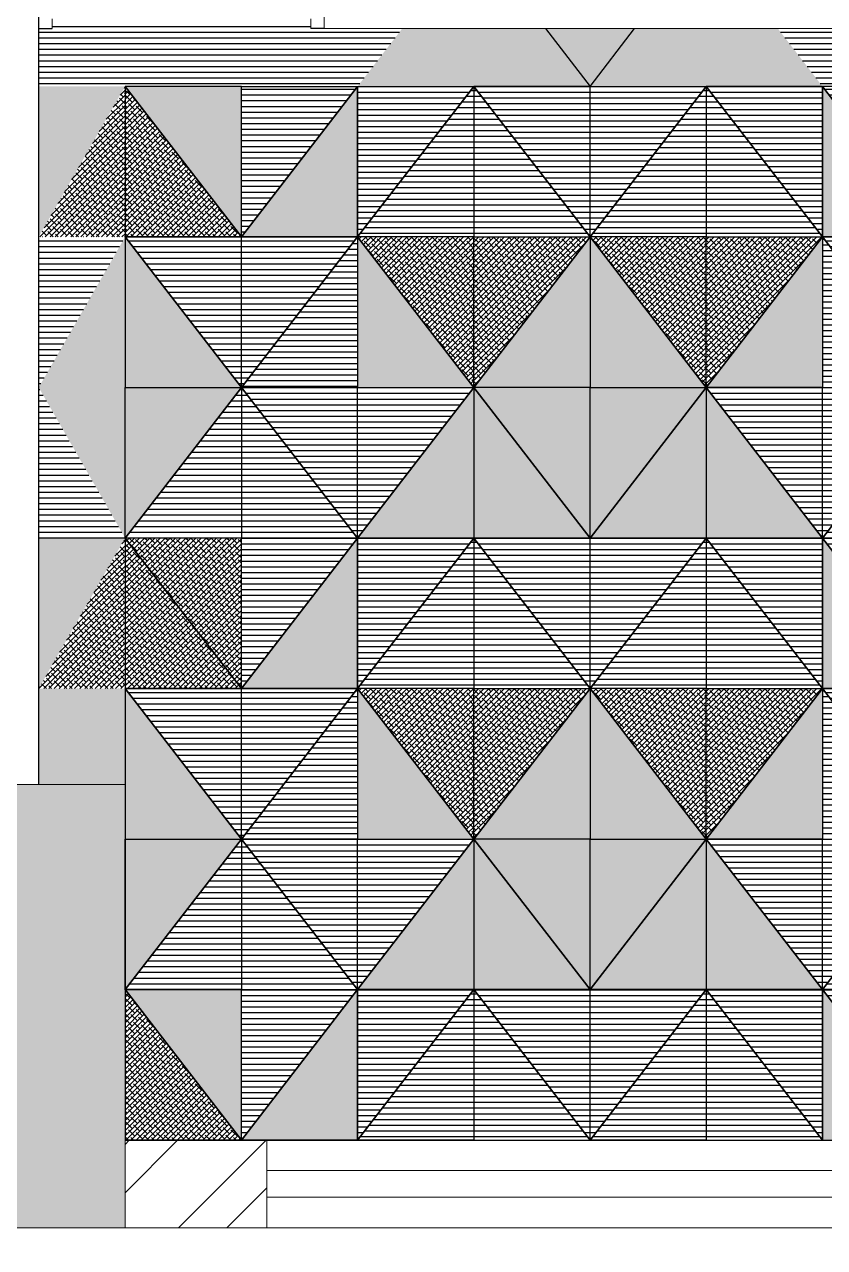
# Model space of a CAD drawing. Header units: millimetres. Extents: x 86441 to 190201, y 16532 to 98188.
# Drawn here: x 157429 to 159531, y 26417 to 29630 of the extents above; entities that cross this region are included whole.
import ezdxf

# ---------------------------------------------------------------- set-up
doc = ezdxf.new("R2010")
doc.units = ezdxf.units.MM
doc.header["$LTSCALE"] = 0.1
doc.layers.add('COLUMN', color=1, linetype='Continuous', lineweight=0)
doc.layers.add('WINDOW', color=5, linetype='Continuous', lineweight=0)
pattern_1 = [(0, (65173.731, 14930.337), (0, 15), [])]
pattern_2 = [(0, (64559.126, 14184.897), (0, 15), [])]
pattern_3 = [(45, (66895.312, 15700.3365), (-6.7351921, 6.7351921), []), (135, (66895.312, 15700.3365), (-20.2055763, 6.7351921), [23.8125, -14.2875])]
pattern_4 = [(0, (65173.731, 16116.655), (0, 15), [])]
pattern_5 = [(0, (64319.126, 0), (0, 15), [])]
pattern_6 = [(45, (66895.312, 16886.655), (-6.7351921, 6.7351921), []), (135, (66895.312, 16886.655), (-20.2055763, 6.7351921), [23.8125, -14.2875])]
pattern_7 = [(0, (62954.842, 14184.897), (0, 15), [])]
pattern_8 = [(45, (65291.028, 15700.3365), (-6.7351921, 6.7351921), []), (135, (65291.028, 15700.3365), (-20.2055763, 6.7351921), [23.8125, -14.2875])]
pattern_9 = [(0, (62954.842, 15371.216), (0, 15), [])]
pattern_10 = [(45, (65291.028, 16886.655), (-6.7351921, 6.7351921), []), (135, (65291.028, 16886.655), (-20.2055763, 6.7351921), [23.8125, -14.2875])]

msp = doc.modelspace()

# ---------------------------------------------------------------- hatches: boundary and pattern name
at = {"true_color": 0x65502f, "transparency": 33554687}
h = msp.add_hatch(dxfattribs=at)
h.set_pattern_fill('_USER', color=59, scale=15, pattern_type=0)
h.set_pattern_definition(pattern_5)
h.paths.add_polyline_path([(158422.1, 29619.5), (158181.7, 29619.5), (158181.7, 29639.5), (157501.7, 29639.5), (157501.7, 29619.5), (157466.7, 29619.5), (157466.7, 29467.5), (158304.5, 29467.5)])
h.paths.add_polyline_path([(158304.5, 29467.5), (157999.1, 29467.5), (157999.1, 29072.1)])
at = {"true_color": 0xb1a785, "transparency": 33554687}
h = msp.add_hatch(color=253, dxfattribs=at)
h.dxf.hatch_style = 1
h.paths.add_polyline_path([(161358.5, 29619.5), (161239.8, 29619.5), (161358, 29467.5), (161358.5, 29467.5)])
h.paths.add_polyline_path([(161358.5, 29619.5), (161358.5, 29466.9), (161480.7, 29466.9)])
h.paths.add_polyline_path([(160256.8, 29619.5), (160023.4, 29619.5), (160140.3, 29467.5)])
h.paths.add_polyline_path([(159032.4, 29619.5), (158798.4, 29619.5), (158915.3, 29467.5)])
h.paths.add_polyline_path([(158304.5, 29467.5), (157999.1, 29072.1), (158304.5, 29072.1)])
at = {"true_color": 0x66682c, "transparency": 33554687}
h = msp.add_hatch(color=77, dxfattribs=at)
h.dxf.hatch_style = 1
h.paths.add_polyline_path([(158798, 29619.5), (158421.9, 29619.5), (158304.5, 29467.5), (158915.3, 29467.5)])
h.paths.add_polyline_path([(159408.8, 29619.5), (159032.6, 29619.5), (158915.3, 29467.5), (159526.1, 29467.5)])
h.paths.add_polyline_path([(161241.1, 29619.5), (160865, 29619.5), (160747.7, 29467.5), (161358.5, 29467.5)])
at = {"true_color": 0x65502f, "transparency": 33554687}
h = msp.add_hatch(dxfattribs=at)
h.set_pattern_fill('_USER', color=59, scale=15, pattern_type=0)
h.set_pattern_definition(pattern_5)
h.paths.add_polyline_path([(160865.1, 29619.5), (160256.8, 29619.5), (160140.3, 29467.5), (160747.7, 29467.5)])
h.paths.add_polyline_path([(160023.4, 29619.5), (159408.6, 29619.5), (159526.1, 29467.5), (160136.9, 29467.5), (160140.3, 29467.5)])
h.paths.add_polyline_path([(159526.1, 29467.5), (159831.5, 29467.5), (159831.5, 29072.1)])
h = msp.add_hatch(dxfattribs=at)
h.set_pattern_fill('ANSI38', color=59, scale=3)
h.set_pattern_definition([(45, (64319.126, 0), (-6.7351921, 6.7351921), []), (135, (64319.126, 0), (-20.2055763, 6.7351921), [23.8125, -14.2875])])
h.paths.add_polyline_path([(157693.7, 29467.5), (157693.7, 29072.1), (157466.7, 29072.1)])
at = {"true_color": 0x66682c, "transparency": 33554687}
h = msp.add_hatch(color=77, dxfattribs=at)
h.dxf.hatch_style = 1
h.paths.add_polyline_path([(157693.7, 29467.5), (157466.7, 29467.5), (157466.7, 29072.1)])
at = {"true_color": 0x65502f, "transparency": 33554687}
h = msp.add_hatch(dxfattribs=at)
h.set_pattern_fill('ANSI38', color=59, scale=3)
h.set_pattern_definition([(45, (65979.126, 18137.535), (-6.7351921, 6.7351921), []), (135, (65979.126, 18137.535), (-20.2055763, 6.7351921), [23.8125, -14.2875])])
h.paths.add_polyline_path([(157693.7, 29467.5), (157693.7, 29072.1), (157999.1, 29072.1)])
at = {"true_color": 0x66682c, "transparency": 33554687}
h = msp.add_hatch(color=77, dxfattribs=at)
h.dxf.hatch_style = 1
h.paths.add_polyline_path([(157693.7, 29467.5), (157999.1, 29467.5), (157999.1, 29072.1)])
at = {"true_color": 0x65502f, "transparency": 33554687}
h = msp.add_hatch(dxfattribs=at)
h.set_pattern_fill('_USER', color=59, scale=15, pattern_type=0)
h.set_pattern_definition([(0, (66549.917, 16192.095), (0, 15), [])])
h.paths.add_polyline_path([(158609.9, 29467.5), (158304.5, 29467.5), (158304.5, 29072.1)])
h = msp.add_hatch(dxfattribs=at)
h.set_pattern_fill('_USER', color=59, scale=15, pattern_type=0)
h.set_pattern_definition([(0, (65756.893, 16916.655), (0, 15), [])])
h.paths.add_polyline_path([(158304.5, 29072.1), (158609.9, 29072.1), (158609.9, 29467.5)])
h = msp.add_hatch(dxfattribs=at)
h.set_pattern_fill('_USER', color=59, scale=15, pattern_type=0)
h.set_pattern_definition([(0, (66855.312, 16916.655), (0, 15), [])])
h.paths.add_polyline_path([(158915.3, 29072.1), (158609.9, 29072.1), (158609.9, 29467.5)])
at = {"true_color": 0x242b7a, "transparency": 33554687}
h = msp.add_hatch(dxfattribs=at)
h.set_pattern_fill('_USER', color=177, scale=15, pattern_type=0)
h.set_pattern_definition([(0, (65169.917, 16162.095), (0, 15), [])])
h.paths.add_polyline_path([(158915.3, 29467.5), (158609.9, 29467.5), (158915.3, 29072.1)])
at = {"true_color": 0x65502f, "transparency": 33554687}
h = msp.add_hatch(dxfattribs=at)
h.set_pattern_fill('_USER', color=59, scale=15, pattern_type=0)
h.set_pattern_definition([(0, (65251.028, 16916.655), (0, 15), [])])
h.paths.add_polyline_path([(158915.3, 29072.1), (159220.7, 29072.1), (159220.7, 29467.5)])
at = {"true_color": 0x242b7a, "transparency": 33554687}
h = msp.add_hatch(dxfattribs=at)
h.set_pattern_fill('_USER', color=177, scale=15, pattern_type=0)
h.set_pattern_definition([(0, (63565.633, 16162.095), (0, 15), [])])
h.paths.add_polyline_path([(158915.3, 29072.1), (159220.7, 29467.5), (158915.3, 29467.5)])
at = {"true_color": 0x65502f, "transparency": 33554687}
h = msp.add_hatch(dxfattribs=at)
h.set_pattern_fill('_USER', color=59, scale=15, pattern_type=0)
h.set_pattern_definition([(0, (64945.633, 16192.095), (0, 15), [])])
h.paths.add_polyline_path([(159220.7, 29467.5), (159526.1, 29467.5), (159526.1, 29072.1)])
h = msp.add_hatch(dxfattribs=at)
h.set_pattern_fill('_USER', color=59, scale=15, pattern_type=0)
h.set_pattern_definition([(0, (64152.609, 16916.655), (0, 15), [])])
h.paths.add_polyline_path([(159526.1, 29072.1), (159220.7, 29072.1), (159220.7, 29467.5)])
at = {"true_color": 0xb1a785, "transparency": 33554687}
h = msp.add_hatch(color=253, dxfattribs=at)
h.dxf.hatch_style = 1
h.paths.add_polyline_path([(159526.1, 29072.1), (159831.5, 29072.1), (159526.1, 29467.5)])
h = msp.add_hatch(color=253, dxfattribs=at)
h.dxf.hatch_style = 1
h.paths.add_polyline_path([(157693.7, 28676.7), (157466.7, 28676.7), (157693.7, 29072.1)])
at = {"true_color": 0x65502f, "transparency": 33554687}
h = msp.add_hatch(dxfattribs=at)
h.set_pattern_fill('_USER', color=59, scale=15, pattern_type=0)
h.set_pattern_definition(pattern_4)
h.paths.add_polyline_path([(157693.7, 29072.1), (157466.7, 29072.1), (157466.7, 28676.7)])
h = msp.add_hatch(dxfattribs=at)
h.set_pattern_fill('_USER', color=59, scale=15, pattern_type=0)
h.set_pattern_definition(pattern_4)
h.paths.add_polyline_path([(157693.7, 29072.1), (157999.1, 29072.1), (157999.1, 28676.7)])
at = {"true_color": 0xb1a785, "transparency": 33554687}
h = msp.add_hatch(color=253, dxfattribs=at)
h.dxf.hatch_style = 1
h.paths.add_polyline_path([(157693.7, 28676.7), (157999.1, 28676.7), (157693.7, 29072.1)])
at = {"true_color": 0x242b7a, "transparency": 33554687}
h = msp.add_hatch(dxfattribs=at)
h.set_pattern_fill('_USER', color=177, scale=15, pattern_type=0)
h.set_pattern_definition(pattern_5)
h.paths.add_polyline_path([(158304.5, 29072.1), (157999.1, 28676.7), (158304.5, 28676.7)])
at = {"true_color": 0x65502f, "transparency": 33554687}
h = msp.add_hatch(dxfattribs=at)
h.set_pattern_fill('_USER', color=59, scale=15, pattern_type=0)
h.set_pattern_definition(pattern_4)
h.paths.add_polyline_path([(158304.5, 29072.1), (157999.1, 29072.1), (157999.1, 28676.7)])
at = {"true_color": 0xb1a785, "transparency": 33554687}
h = msp.add_hatch(color=253, dxfattribs=at)
h.dxf.hatch_style = 1
h.paths.add_polyline_path([(158304.5, 28676.7), (158609.9, 28676.7), (158304.5, 29072.1)])
at = {"true_color": 0x65502f, "transparency": 33554687}
h = msp.add_hatch(dxfattribs=at)
h.set_pattern_fill('ANSI38', color=59, scale=3)
h.set_pattern_definition(pattern_6)
h.paths.add_polyline_path([(158609.9, 28676.7), (158609.9, 29072.1), (158304.5, 29072.1)])
h = msp.add_hatch(dxfattribs=at)
h.set_pattern_fill('ANSI38', color=59, scale=3)
h.set_pattern_definition(pattern_6)
h.paths.add_polyline_path([(158915.3, 29072.1), (158609.9, 29072.1), (158609.9, 28676.7)])
at = {"true_color": 0xb1a785, "transparency": 33554687}
h = msp.add_hatch(color=253, dxfattribs=at)
h.dxf.hatch_style = 1
h.paths.add_polyline_path([(158915.3, 29072.1), (158609.9, 28676.7), (158915.3, 28676.7)])
at = {"true_color": 0x65502f, "transparency": 33554687}
h = msp.add_hatch(dxfattribs=at)
h.set_pattern_fill('ANSI38', color=59, scale=3)
h.set_pattern_definition(pattern_10)
h.paths.add_polyline_path([(159220.7, 28676.7), (159220.7, 29072.1), (158915.3, 29072.1)])
at = {"true_color": 0xb1a785, "transparency": 33554687}
h = msp.add_hatch(color=253, dxfattribs=at)
h.dxf.hatch_style = 1
h.paths.add_polyline_path([(158915.3, 28676.7), (159220.7, 28676.7), (158915.3, 29072.1)])
h = msp.add_hatch(color=253, dxfattribs=at)
h.dxf.hatch_style = 1
h.paths.add_polyline_path([(159526.1, 29072.1), (159220.7, 28676.7), (159526.1, 28676.7)])
at = {"true_color": 0x65502f, "transparency": 33554687}
h = msp.add_hatch(dxfattribs=at)
h.set_pattern_fill('ANSI38', color=59, scale=3)
h.set_pattern_definition(pattern_10)
h.paths.add_polyline_path([(159526.1, 29072.1), (159220.7, 29072.1), (159220.7, 28676.7)])
at = {"true_color": 0x242b7a, "transparency": 33554687}
h = msp.add_hatch(dxfattribs=at)
h.set_pattern_fill('_USER', color=177, scale=15, pattern_type=0)
h.set_pattern_definition(pattern_9)
h.paths.add_polyline_path([(159526.1, 28676.7), (159831.5, 28676.7), (159526.1, 29072.1)])
at = {"true_color": 0x65502f, "transparency": 33554687}
h = msp.add_hatch(dxfattribs=at)
h.set_pattern_fill('_USER', color=59, scale=15, pattern_type=0)
h.set_pattern_definition([(0, (63569.447, 16116.655), (0, 15), [])])
h.paths.add_polyline_path([(159526.1, 29072.1), (159831.5, 29072.1), (159831.5, 28676.7)])
at = {"true_color": 0xb1a785, "transparency": 33554687}
h = msp.add_hatch(color=253, dxfattribs=at)
h.dxf.hatch_style = 1
h.paths.add_polyline_path([(157693.7, 28281.2), (157466.7, 28676.7), (157693.7, 28676.7)])
at = {"true_color": 0x65502f, "transparency": 33554687}
h = msp.add_hatch(dxfattribs=at)
h.set_pattern_fill('_USER', color=59, scale=15, pattern_type=0)
h.set_pattern_definition(pattern_4)
h.paths.add_polyline_path([(157693.7, 28281.2), (157466.7, 28281.2), (157466.7, 28676.7)])
h = msp.add_hatch(dxfattribs=at)
h.set_pattern_fill('_USER', color=59, scale=15, pattern_type=0)
h.set_pattern_definition(pattern_4)
h.paths.add_polyline_path([(157693.7, 28281.2), (157999.1, 28281.2), (157999.1, 28676.7)])
at = {"true_color": 0xb1a785, "transparency": 33554687}
h = msp.add_hatch(color=253, dxfattribs=at)
h.dxf.hatch_style = 1
h.paths.add_polyline_path([(157693.7, 28281.2), (157999.1, 28676.7), (157693.7, 28676.7)])
at = {"true_color": 0x65502f, "transparency": 33554687}
h = msp.add_hatch(dxfattribs=at)
h.set_pattern_fill('_USER', color=59, scale=15, pattern_type=0)
h.set_pattern_definition([(0, (66244.522, 15996.655), (0, 15), [])])
h.paths.add_polyline_path([(158304.5, 28281.2), (157999.1, 28281.2), (157999.1, 28676.7)])
at = {"true_color": 0x242b7a, "transparency": 33554687}
h = msp.add_hatch(dxfattribs=at)
h.set_pattern_fill('_USER', color=177, scale=15, pattern_type=0)
h.set_pattern_definition([(0, (64559.126, 15371.216), (0, 15), [])])
h.paths.add_polyline_path([(158304.5, 28676.7), (157999.1, 28676.7), (158304.5, 28281.2)])
at = {"true_color": 0x66682c, "transparency": 33554687}
h = msp.add_hatch(color=77, dxfattribs=at)
h.dxf.hatch_style = 1
h.paths.add_polyline_path([(158304.5, 28281.2), (158609.9, 28281.2), (158609.9, 28676.7)])
at = {"true_color": 0x242b7a, "transparency": 33554687}
h = msp.add_hatch(dxfattribs=at)
h.set_pattern_fill('_USER', color=177, scale=15, pattern_type=0)
h.set_pattern_definition([(0, (65849.917, 15371.216), (0, 15), [])])
h.paths.add_polyline_path([(158609.9, 28676.7), (158304.5, 28676.7), (158304.5, 28281.2)])
at = {"true_color": 0x66682c, "transparency": 33554687}
h = msp.add_hatch(color=77, dxfattribs=at)
h.dxf.hatch_style = 1
h.paths.add_polyline_path([(158915.3, 28281.2), (158609.9, 28281.2), (158609.9, 28676.7)])
at = {"true_color": 0xb1a785, "transparency": 33554687}
h = msp.add_hatch(color=253, dxfattribs=at)
h.dxf.hatch_style = 1
h.paths.add_polyline_path([(158915.3, 28676.7), (158609.9, 28676.7), (158915.3, 28281.2)])
at = {"true_color": 0x66682c, "transparency": 33554687}
h = msp.add_hatch(color=77, dxfattribs=at)
h.dxf.hatch_style = 1
h.paths.add_polyline_path([(158915.3, 28281.2), (159220.7, 28281.2), (159220.7, 28676.7)])
at = {"true_color": 0xb1a785, "transparency": 33554687}
h = msp.add_hatch(color=253, dxfattribs=at)
h.dxf.hatch_style = 1
h.paths.add_polyline_path([(158915.3, 28281.2), (159220.7, 28676.7), (158915.3, 28676.7)])
at = {"true_color": 0x66682c, "transparency": 33554687}
h = msp.add_hatch(color=77, dxfattribs=at)
h.dxf.hatch_style = 1
h.paths.add_polyline_path([(159526.1, 28281.2), (159220.7, 28281.2), (159220.7, 28676.7)])
at = {"true_color": 0x242b7a, "transparency": 33554687}
h = msp.add_hatch(dxfattribs=at)
h.set_pattern_fill('_USER', color=177, scale=15, pattern_type=0)
h.set_pattern_definition([(0, (64245.633, 15371.216), (0, 15), [])])
h.paths.add_polyline_path([(159526.1, 28676.7), (159220.7, 28676.7), (159526.1, 28281.2)])
at = {"true_color": 0x65502f, "transparency": 33554687}
h = msp.add_hatch(dxfattribs=at)
h.set_pattern_fill('_USER', color=59, scale=15, pattern_type=0)
h.set_pattern_definition([(0, (64640.237, 15996.655), (0, 15), [])])
h.paths.add_polyline_path([(159526.1, 28281.2), (159831.5, 28281.2), (159831.5, 28676.7)])
at = {"true_color": 0x242b7a, "transparency": 33554687}
h = msp.add_hatch(dxfattribs=at)
h.set_pattern_fill('_USER', color=177, scale=15, pattern_type=0)
h.set_pattern_definition(pattern_9)
h.paths.add_polyline_path([(159526.1, 28281.2), (159831.5, 28676.7), (159526.1, 28676.7)])
at = {"true_color": 0x65502f, "transparency": 33554687}
h = msp.add_hatch(dxfattribs=at)
h.set_pattern_fill('ANSI38', color=59, scale=3)
h.set_pattern_definition([(45, (65979.126, 16951.216), (-6.7351921, 6.7351921), []), (135, (65979.126, 16951.216), (-20.2055763, 6.7351921), [23.8125, -14.2875])])
h.paths.add_polyline_path([(157693.7, 28281.2), (157693.7, 27885.8), (157466.7, 27885.8)])
at = {"true_color": 0x66682c, "transparency": 33554687}
h = msp.add_hatch(color=77, dxfattribs=at)
h.dxf.hatch_style = 1
h.paths.add_polyline_path([(157693.7, 28281.2), (157466.7, 28281.2), (157466.7, 27885.8)])
at = {"true_color": 0x65502f, "transparency": 33554687}
h = msp.add_hatch(dxfattribs=at)
h.set_pattern_fill('ANSI38', color=59, scale=3)
h.paths.add_polyline_path([(157999.1, 28281.2), (157693.7, 28281.2), (157999.1, 27885.8)], flags=17)
h.paths.add_polyline_path([(157693.7, 28281.2), (157693.7, 27885.8), (157999.1, 27885.8)], flags=17)
h = msp.add_hatch(dxfattribs=at)
h.set_pattern_fill('_USER', color=59, scale=15, pattern_type=0)
h.set_pattern_definition([(0, (66244.522, 15005.776), (0, 15), [])])
h.paths.add_polyline_path([(158304.5, 28281.2), (157999.1, 28281.2), (157999.1, 27885.8)])
at = {"true_color": 0xb1a785, "transparency": 33554687}
h = msp.add_hatch(color=253, dxfattribs=at)
h.dxf.hatch_style = 1
h.paths.add_polyline_path([(158304.5, 28281.2), (157999.1, 27885.8), (158304.5, 27885.8)])
at = {"true_color": 0x65502f, "transparency": 33554687}
h = msp.add_hatch(dxfattribs=at)
h.set_pattern_fill('_USER', color=59, scale=15, pattern_type=0)
h.set_pattern_definition([(0, (66549.917, 15005.776), (0, 15), [])])
h.paths.add_polyline_path([(158609.9, 28281.2), (158304.5, 28281.2), (158304.5, 27885.8)])
h = msp.add_hatch(dxfattribs=at)
h.set_pattern_fill('_USER', color=59, scale=15, pattern_type=0)
h.set_pattern_definition([(0, (65756.893, 15730.337), (0, 15), [])])
h.paths.add_polyline_path([(158304.5, 27885.8), (158609.9, 27885.8), (158609.9, 28281.2)])
h = msp.add_hatch(dxfattribs=at)
h.set_pattern_fill('_USER', color=59, scale=15, pattern_type=0)
h.set_pattern_definition([(0, (66855.312, 15730.337), (0, 15), [])])
h.paths.add_polyline_path([(158915.3, 27885.8), (158609.9, 27885.8), (158609.9, 28281.2)])
at = {"true_color": 0x242b7a, "transparency": 33554687}
h = msp.add_hatch(dxfattribs=at)
h.set_pattern_fill('_USER', color=177, scale=15, pattern_type=0)
h.set_pattern_definition([(0, (65169.917, 14975.776), (0, 15), [])])
h.paths.add_polyline_path([(158915.3, 28281.2), (158609.9, 28281.2), (158915.3, 27885.8)])
at = {"true_color": 0x65502f, "transparency": 33554687}
h = msp.add_hatch(dxfattribs=at)
h.set_pattern_fill('_USER', color=59, scale=15, pattern_type=0)
h.set_pattern_definition([(0, (65251.028, 15730.337), (0, 15), [])])
h.paths.add_polyline_path([(158915.3, 27885.8), (159220.7, 27885.8), (159220.7, 28281.2)])
at = {"true_color": 0x242b7a, "transparency": 33554687}
h = msp.add_hatch(dxfattribs=at)
h.set_pattern_fill('_USER', color=177, scale=15, pattern_type=0)
h.set_pattern_definition([(0, (63565.633, 14975.776), (0, 15), [])])
h.paths.add_polyline_path([(158915.3, 27885.8), (159220.7, 28281.2), (158915.3, 28281.2)])
at = {"true_color": 0x65502f, "transparency": 33554687}
h = msp.add_hatch(dxfattribs=at)
h.set_pattern_fill('_USER', color=59, scale=15, pattern_type=0)
h.set_pattern_definition([(0, (64945.633, 15005.776), (0, 15), [])])
h.paths.add_polyline_path([(159220.7, 28281.2), (159526.1, 28281.2), (159526.1, 27885.8)])
h = msp.add_hatch(dxfattribs=at)
h.set_pattern_fill('_USER', color=59, scale=15, pattern_type=0)
h.set_pattern_definition([(0, (64152.609, 15730.337), (0, 15), [])])
h.paths.add_polyline_path([(159526.1, 27885.8), (159220.7, 27885.8), (159220.7, 28281.2)])
h = msp.add_hatch(dxfattribs=at)
h.set_pattern_fill('_USER', color=59, scale=15, pattern_type=0)
h.set_pattern_definition([(0, (64640.237, 15005.776), (0, 15), [])])
h.paths.add_polyline_path([(159526.1, 28281.2), (159831.5, 28281.2), (159831.5, 27885.8)])
at = {"true_color": 0xb1a785, "transparency": 33554687}
h = msp.add_hatch(color=253, dxfattribs=at)
h.dxf.hatch_style = 1
h.paths.add_polyline_path([(159526.1, 27885.8), (159831.5, 27885.8), (159526.1, 28281.2)])
h = msp.add_hatch(color=253, dxfattribs=at)
h.dxf.hatch_style = 1
h.paths.add_polyline_path([(157693.7, 27885.8), (157466.7, 27885.8), (157466.7, 27633.5), (157693.7, 27633.5)])
h.paths.add_polyline_path([(157693.7, 27490.3), (157999.1, 27490.3), (157693.7, 27885.8)])
at = {"true_color": 0x65502f, "transparency": 33554687}
h = msp.add_hatch(dxfattribs=at)
h.set_pattern_fill('_USER', color=59, scale=15, pattern_type=0)
h.set_pattern_definition(pattern_1)
h.paths.add_polyline_path([(157693.7, 27885.8), (157999.1, 27885.8), (157999.1, 27490.3)])
at = {"true_color": 0x242b7a, "transparency": 33554687}
h = msp.add_hatch(dxfattribs=at)
h.set_pattern_fill('_USER', color=177, scale=15, pattern_type=0)
h.set_pattern_definition(pattern_2)
h.paths.add_polyline_path([(158304.5, 27885.8), (157999.1, 27490.3), (158304.5, 27490.3)])
at = {"true_color": 0x65502f, "transparency": 33554687}
h = msp.add_hatch(dxfattribs=at)
h.set_pattern_fill('_USER', color=59, scale=15, pattern_type=0)
h.set_pattern_definition(pattern_1)
h.paths.add_polyline_path([(158304.5, 27885.8), (157999.1, 27885.8), (157999.1, 27490.3)])
at = {"true_color": 0xb1a785, "transparency": 33554687}
h = msp.add_hatch(color=253, dxfattribs=at)
h.dxf.hatch_style = 1
h.paths.add_polyline_path([(158304.5, 27490.3), (158609.9, 27490.3), (158304.5, 27885.8)])
at = {"true_color": 0x65502f, "transparency": 33554687}
h = msp.add_hatch(dxfattribs=at)
h.set_pattern_fill('ANSI38', color=59, scale=3)
h.set_pattern_definition(pattern_3)
h.paths.add_polyline_path([(158609.9, 27490.3), (158609.9, 27885.8), (158304.5, 27885.8)])
h = msp.add_hatch(dxfattribs=at)
h.set_pattern_fill('ANSI38', color=59, scale=3)
h.set_pattern_definition(pattern_3)
h.paths.add_polyline_path([(158915.3, 27885.8), (158609.9, 27885.8), (158609.9, 27490.3)])
at = {"true_color": 0xb1a785, "transparency": 33554687}
h = msp.add_hatch(color=253, dxfattribs=at)
h.dxf.hatch_style = 1
h.paths.add_polyline_path([(158915.3, 27885.8), (158609.9, 27490.3), (158915.3, 27490.3)])
h.paths.add_polyline_path([(158915.3, 27490.3), (159220.7, 27490.3), (158915.3, 27885.8)])
at = {"true_color": 0x65502f, "transparency": 33554687}
h = msp.add_hatch(dxfattribs=at)
h.set_pattern_fill('ANSI38', color=59, scale=3)
h.set_pattern_definition(pattern_8)
h.paths.add_polyline_path([(159220.7, 27490.3), (159220.7, 27885.8), (158915.3, 27885.8)])
at = {"true_color": 0xb1a785, "transparency": 33554687}
h = msp.add_hatch(color=253, dxfattribs=at)
h.dxf.hatch_style = 1
h.paths.add_polyline_path([(159526.1, 27885.8), (159220.7, 27490.3), (159526.1, 27490.3)])
at = {"true_color": 0x65502f, "transparency": 33554687}
h = msp.add_hatch(dxfattribs=at)
h.set_pattern_fill('ANSI38', color=59, scale=3)
h.set_pattern_definition(pattern_8)
h.paths.add_polyline_path([(159526.1, 27885.8), (159220.7, 27885.8), (159220.7, 27490.3)])
at = {"true_color": 0x242b7a, "transparency": 33554687}
h = msp.add_hatch(dxfattribs=at)
h.set_pattern_fill('_USER', color=177, scale=15, pattern_type=0)
h.set_pattern_definition(pattern_7)
h.paths.add_polyline_path([(159526.1, 27490.3), (159831.5, 27490.3), (159526.1, 27885.8)])
at = {"true_color": 0x65502f, "transparency": 33554687}
h = msp.add_hatch(dxfattribs=at)
h.set_pattern_fill('_USER', color=59, scale=15, pattern_type=0)
h.set_pattern_definition([(0, (63569.447, 14930.337), (0, 15), [])])
h.paths.add_polyline_path([(159526.1, 27885.8), (159831.5, 27885.8), (159831.5, 27490.3)])
h = msp.add_hatch(dxfattribs=at)
h.set_pattern_fill('_USER', color=59, scale=15, pattern_type=0)
h.set_pattern_definition(pattern_1)
h.paths.add_polyline_path([(157693.7, 27094.9), (157999.1, 27094.9), (157999.1, 27490.3)])
at = {"true_color": 0xb1a785, "transparency": 33554687}
h = msp.add_hatch(color=253, dxfattribs=at)
h.dxf.hatch_style = 1
h.paths.add_polyline_path([(157693.7, 27094.9), (157999.1, 27490.3), (157693.7, 27490.3)])
at = {"true_color": 0x65502f, "transparency": 33554687}
h = msp.add_hatch(dxfattribs=at)
h.set_pattern_fill('_USER', color=59, scale=15, pattern_type=0)
h.set_pattern_definition([(0, (66244.522, 14810.337), (0, 15), [])])
h.paths.add_polyline_path([(158304.5, 27094.9), (157999.1, 27094.9), (157999.1, 27490.3)])
at = {"true_color": 0x242b7a, "transparency": 33554687}
h = msp.add_hatch(dxfattribs=at)
h.set_pattern_fill('_USER', color=177, scale=15, pattern_type=0)
h.set_pattern_definition(pattern_2)
h.paths.add_polyline_path([(158304.5, 27490.3), (157999.1, 27490.3), (158304.5, 27094.9)])
at = {"true_color": 0x66682c, "transparency": 33554687}
h = msp.add_hatch(color=77, dxfattribs=at)
h.dxf.hatch_style = 1
h.paths.add_polyline_path([(158304.5, 27094.9), (158609.9, 27094.9), (158609.9, 27490.3)])
at = {"true_color": 0x242b7a, "transparency": 33554687}
h = msp.add_hatch(dxfattribs=at)
h.set_pattern_fill('_USER', color=177, scale=15, pattern_type=0)
h.set_pattern_definition([(0, (65849.917, 14184.897), (0, 15), [])])
h.paths.add_polyline_path([(158609.9, 27490.3), (158304.5, 27490.3), (158304.5, 27094.9)])
at = {"true_color": 0x66682c, "transparency": 33554687}
h = msp.add_hatch(color=77, dxfattribs=at)
h.dxf.hatch_style = 1
h.paths.add_polyline_path([(158915.3, 27094.9), (158609.9, 27094.9), (158609.9, 27490.3)])
at = {"true_color": 0xb1a785, "transparency": 33554687}
h = msp.add_hatch(color=253, dxfattribs=at)
h.dxf.hatch_style = 1
h.paths.add_polyline_path([(158915.3, 27490.3), (158609.9, 27490.3), (158915.3, 27094.9)])
at = {"true_color": 0x66682c, "transparency": 33554687}
h = msp.add_hatch(color=77, dxfattribs=at)
h.dxf.hatch_style = 1
h.paths.add_polyline_path([(158915.3, 27094.9), (159220.7, 27094.9), (159220.7, 27490.3)])
at = {"true_color": 0xb1a785, "transparency": 33554687}
h = msp.add_hatch(color=253, dxfattribs=at)
h.dxf.hatch_style = 1
h.paths.add_polyline_path([(158915.3, 27094.9), (159220.7, 27490.3), (158915.3, 27490.3)])
at = {"true_color": 0x66682c, "transparency": 33554687}
h = msp.add_hatch(color=77, dxfattribs=at)
h.dxf.hatch_style = 1
h.paths.add_polyline_path([(159526.1, 27094.9), (159220.7, 27094.9), (159220.7, 27490.3)])
at = {"true_color": 0x242b7a, "transparency": 33554687}
h = msp.add_hatch(dxfattribs=at)
h.set_pattern_fill('_USER', color=177, scale=15, pattern_type=0)
h.set_pattern_definition([(0, (64245.633, 14184.897), (0, 15), [])])
h.paths.add_polyline_path([(159526.1, 27490.3), (159220.7, 27490.3), (159526.1, 27094.9)])
at = {"true_color": 0x65502f, "transparency": 33554687}
h = msp.add_hatch(dxfattribs=at)
h.set_pattern_fill('_USER', color=59, scale=15, pattern_type=0)
h.set_pattern_definition([(0, (64640.237, 14810.337), (0, 15), [])])
h.paths.add_polyline_path([(159526.1, 27094.9), (159831.5, 27094.9), (159831.5, 27490.3)])
at = {"true_color": 0x242b7a, "transparency": 33554687}
h = msp.add_hatch(dxfattribs=at)
h.set_pattern_fill('_USER', color=177, scale=15, pattern_type=0)
h.set_pattern_definition(pattern_7)
h.paths.add_polyline_path([(159526.1, 27094.9), (159831.5, 27490.3), (159526.1, 27490.3)])
at = {"true_color": 0x65502f, "transparency": 33554687}
h = msp.add_hatch(dxfattribs=at)
h.set_pattern_fill('ANSI38', color=59, scale=3)
h.set_pattern_definition([(45, (65979.126, 15764.897), (-6.7351921, 6.7351921), []), (135, (65979.126, 15764.897), (-20.2055763, 6.7351921), [23.8125, -14.2875])])
h.paths.add_polyline_path([(157693.7, 27094.9), (157693.7, 26699.5), (157999.1, 26699.5)])
at = {"true_color": 0x66682c, "transparency": 33554687}
h = msp.add_hatch(color=77, dxfattribs=at)
h.dxf.hatch_style = 1
h.paths.add_polyline_path([(157693.7, 27094.9), (157999.1, 27094.9), (157999.1, 26699.5)])
at = {"true_color": 0x65502f, "transparency": 33554687}
h = msp.add_hatch(dxfattribs=at)
h.set_pattern_fill('_USER', color=59, scale=15, pattern_type=0)
h.set_pattern_definition([(0, (66244.522, 13819.457), (0, 15), [])])
h.paths.add_polyline_path([(158304.5, 27094.9), (157999.1, 27094.9), (157999.1, 26699.5)])
at = {"true_color": 0xb1a785, "transparency": 33554687}
h = msp.add_hatch(color=253, dxfattribs=at)
h.dxf.hatch_style = 1
h.paths.add_polyline_path([(158304.5, 27094.9), (157999.1, 26699.5), (158304.5, 26699.5)])
at = {"true_color": 0x65502f, "transparency": 33554687}
h = msp.add_hatch(dxfattribs=at)
h.set_pattern_fill('_USER', color=59, scale=15, pattern_type=0)
h.set_pattern_definition([(0, (66549.917, 13819.457), (0, 15), [])])
h.paths.add_polyline_path([(158609.9, 27094.9), (158304.5, 27094.9), (158304.5, 26699.5)])
h = msp.add_hatch(dxfattribs=at)
h.set_pattern_fill('_USER', color=59, scale=15, pattern_type=0)
h.set_pattern_definition([(0, (65756.893, 14544.018), (0, 15), [])])
h.paths.add_polyline_path([(158304.5, 26699.5), (158609.9, 26699.5), (158609.9, 27094.9)])
h = msp.add_hatch(dxfattribs=at)
h.set_pattern_fill('_USER', color=59, scale=15, pattern_type=0)
h.set_pattern_definition([(0, (66855.312, 14544.018), (0, 15), [])])
h.paths.add_polyline_path([(158915.3, 26699.5), (158609.9, 26699.5), (158609.9, 27094.9)])
at = {"true_color": 0x242b7a, "transparency": 33554687}
h = msp.add_hatch(dxfattribs=at)
h.set_pattern_fill('_USER', color=177, scale=15, pattern_type=0)
h.set_pattern_definition([(0, (65169.917, 13789.457), (0, 15), [])])
h.paths.add_polyline_path([(158915.3, 27094.9), (158609.9, 27094.9), (158915.3, 26699.5)])
at = {"true_color": 0x65502f, "transparency": 33554687}
h = msp.add_hatch(dxfattribs=at)
h.set_pattern_fill('_USER', color=59, scale=15, pattern_type=0)
h.set_pattern_definition([(0, (65251.028, 14544.018), (0, 15), [])])
h.paths.add_polyline_path([(158915.3, 26699.5), (159220.7, 26699.5), (159220.7, 27094.9)])
at = {"true_color": 0x242b7a, "transparency": 33554687}
h = msp.add_hatch(dxfattribs=at)
h.set_pattern_fill('_USER', color=177, scale=15, pattern_type=0)
h.set_pattern_definition([(0, (63565.633, 13789.457), (0, 15), [])])
h.paths.add_polyline_path([(158915.3, 26699.5), (159220.7, 27094.9), (158915.3, 27094.9)])
at = {"true_color": 0x65502f, "transparency": 33554687}
h = msp.add_hatch(dxfattribs=at)
h.set_pattern_fill('_USER', color=59, scale=15, pattern_type=0)
h.set_pattern_definition([(0, (64945.633, 13819.457), (0, 15), [])])
h.paths.add_polyline_path([(159220.7, 27094.9), (159526.1, 27094.9), (159526.1, 26699.5)])
h = msp.add_hatch(dxfattribs=at)
h.set_pattern_fill('_USER', color=59, scale=15, pattern_type=0)
h.set_pattern_definition([(0, (64152.609, 14544.018), (0, 15), [])])
h.paths.add_polyline_path([(159526.1, 26699.5), (159220.7, 26699.5), (159220.7, 27094.9)])
h = msp.add_hatch(dxfattribs=at)
h.set_pattern_fill('_USER', color=59, scale=15, pattern_type=0)
h.set_pattern_definition([(0, (64640.237, 13819.457), (0, 15), [])])
h.paths.add_polyline_path([(159526.1, 27094.9), (159831.5, 27094.9), (159831.5, 26699.5)])
at = {"true_color": 0xb1a785, "transparency": 33554687}
h = msp.add_hatch(color=253, dxfattribs=at)
h.dxf.hatch_style = 1
h.paths.add_polyline_path([(159526.1, 26699.5), (159831.5, 26699.5), (159526.1, 27094.9)])
at = {"layer": 'COLUMN', "true_color": 0xed1f24, "transparency": 33554687}
h = msp.add_hatch(dxfattribs=at)
h.set_pattern_fill('AR-CONC', color=240, scale=2)
h.set_pattern_definition([(50, (64319.13, 0), (364.36934, -31.8782), [38.1, -419.1]), (355, (64319.13, 0), (-70.4868, 382.1137), [30.48, -335.2812]), (100.45144, (64349.5, -2.66), (293.8825, 350.2355), [32.38, -356.1805]), (46.1842, (64319.13, 101.6), (542.158, -84.0847), [57.15, -628.65]), (96.63556, (64364.3, 94.6), (474.8083, 494.8522), [48.57, -534.2712]), (351.18415, (64319.1, 101.6), (474.8083, 494.8522), [45.72, -502.9195]), (21, (64369.93, 76.2), (303.2288, -204.5304), [38.1, -419.1]), (326, (64369.93, 76.2), (123.604, 368.3759), [30.48, -335.28]), (71.45144, (64395.2, 59.16), (426.8328, 163.8455), [32.38, -356.1799]), (37.5, (64319.13, 0), (6.1772, 169.11008), [0, -331.216, 0, -340.36, 0, -336.55]), (7.5, (64319.13, 0), (133.63933, 200.36115), [0, -194.056, 0, -323.596, 0, -128.27]), (327.5, (64205.84, 0), (271.18119, -11.45749), [0, -127, 0, -396.24, 0, -525.78]), (317.5, (64155.04, 0), (296.25836, 50.853), [0, -165.1, 0, -263.144, 0, -373.38])])
h.paths.add_polyline_path([(171882, 31963.6), (170717, 31963.6), (170717, 31661.6), (171882, 31661.6)])
h.paths.add_polyline_path([(162418.7, 31703.5), (161253.7, 31703.5), (161253.7, 31401.5), (162416.7, 31401.5)])
h.paths.add_polyline_path([(153621.7, 37176.5), (152341.7, 37176.5), (152341.7, 36797.5), (153621.7, 36797.5), (153621.7, 36823.4)])
h.paths.add_polyline_path([(166967.7, 26766.5), (166584.7, 26766.5), (166584.7, 25535.5), (166967.7, 25535.5)])
h.paths.add_polyline_path([(161555.7, 26699.5), (161253.7, 26699.5), (161253.7, 25535.5), (161555.7, 25535.5)])
h.paths.add_polyline_path([(157693.7, 27633.5), (157391.7, 27633.5), (157391.7, 26469.5), (157693.7, 26469.5)])
h.paths.add_polyline_path([(153621.7, 26848.5), (152341.7, 26848.5), (152341.7, 26469.5), (153621.7, 26469.5)])
h.paths.add_polyline_path([(157693.7, 36946.5), (157693.7, 37176.5), (157391.7, 37176.5), (157391.7, 36012.5), (157693.7, 36012.5)])
h.paths.add_polyline_path([(161555.7, 37176.5), (161253.7, 37176.5), (161253.7, 36012.5), (161555.7, 36012.5)])
h.paths.add_polyline_path([(176431, 27026.6), (176201, 27026.6), (176048, 27026.6), (176048, 26689.3), (176048, 26025.6), (176048, 25795.6), (176431, 25795.6)])
h.paths.add_polyline_path([(171019, 27364.6), (170792, 27364.6), (170717, 27364.6), (170717, 26959.6), (170717, 25795.6), (171019, 25795.6), (171019, 26025.6)])
h.paths.add_polyline_path([(171019, 37206.6), (171019, 37436.6), (170717, 37436.6), (170717, 36272.6), (170792, 36272.6), (170792, 36273.4), (171019, 36273.4), (171019, 36937)])
at = {"layer": 'COLUMN', "lineweight": 9, "true_color": 0x636466, "transparency": 33554687}
h = msp.add_hatch(dxfattribs=at)
h.set_pattern_fill('STEEL', color=251, scale=80)
h.set_pattern_definition([(45, (64319.13, 0), (-179.6051, 179.6051), []), (45, (64319.13, 127), (-179.6051, 179.6051), [])])
h.paths.add_polyline_path([(164595.2, 27066.5), (164255.7, 27066.5), (164255.7, 26916.5), (164595.2, 26916.5)])
h.paths.add_polyline_path([(174507, 33556.3), (174357, 33556.3), (174357, 32406.3), (174507, 32406.3)], flags=17)
h.paths.add_polyline_path([(173607, 32556.3), (172557, 32556.3), (172557, 32406.3), (173607, 32406.3)], flags=17)
h.paths.add_polyline_path([(165970.7, 28907.5), (163243.7, 28907.5), (163243.7, 28757.5), (165970.7, 28757.5)])
h.paths.add_polyline_path([(164255.7, 26699.5), (164255.7, 26959.9), (164105.7, 26959.9), (164105.7, 26699.5), (164105.7, 25765.5), (164255.7, 25765.5)])
h.paths.add_polyline_path([(165495.2, 26965.5), (165345.2, 26965.5), (165345.2, 25765.5), (165495.2, 25765.5), (165495.2, 26266)])
h.paths.add_polyline_path([(164105.7, 26857.5), (163655.7, 26857.5), (163655.7, 26707.5), (164105.7, 26707.5)])
h.paths.add_polyline_path([(164255.7, 27857.5), (164105.7, 27857.5), (164105.7, 27472), (164255.7, 27472)])
h.paths.add_polyline_path([(164105.7, 27857.5), (162455.7, 27857.5), (162455.7, 27707.5), (164105.7, 27707.5)])
h.paths.add_polyline_path([(162905.7, 27707.5), (162755.7, 27707.5), (162755.7, 26707.5), (162905.7, 26707.5), (162905.7, 26857.5)])
h.paths.add_polyline_path([(166737.7, 27066.5), (166584.7, 27066.5), (166245.2, 27066.5), (166245.2, 26916.5), (166584.7, 26916.5), (166737.7, 26916.5)], flags=17)
h.paths.add_polyline_path([(157391.7, 26699.5), (153621.7, 26699.5), (153621.7, 26469.5), (157391.7, 26469.5)])
h.paths.add_polyline_path([(161253.7, 26699.5), (160954.7, 26699.5), (160954.7, 26469.5), (161253.7, 26469.5)])
h.paths.add_polyline_path([(158065.7, 26699.5), (157693.7, 26699.5), (157693.7, 26469.5), (158065.7, 26469.5)])
h.paths.add_polyline_path([(166584.7, 25765.5), (166309.8, 25765.5), (166309.8, 25535.5), (166584.7, 25535.5)])
h.paths.add_polyline_path([(165770.1, 25765.5), (165070.3, 25765.5), (165070.3, 25535.5), (165770.1, 25535.5)])
h.paths.add_polyline_path([(164524.9, 25765.5), (161555.7, 25765.5), (161555.7, 25535.5), (164524.9, 25535.5)])
h.paths.add_polyline_path([(166200.7, 28757.5), (165970.7, 28757.5), (165970.7, 28041.5), (166737.7, 28041.5), (166737.7, 26768.5), (166967.7, 26768.5), (166967.7, 28271.5), (166200.7, 28271.5)])
h.paths.add_polyline_path([(166200.7, 31999.5), (165970.7, 31999.5), (165970.7, 31646.5), (166200.7, 31646.5)])
h.paths.add_polyline_path([(166200.7, 37176.5), (165970.7, 37176.5), (165206.7, 37176.5), (165206.7, 36946.5), (165970.7, 36946.5), (165970.7, 34888.5), (166200.7, 34888.5)])
h.paths.add_polyline_path([(162317.7, 37176.5), (161555.7, 37176.5), (161555.7, 36946.5), (162317.7, 36946.5)])
h.paths.add_polyline_path([(158065.7, 37176.5), (157693.7, 37176.5), (157693.7, 36946.5), (158065.7, 36946.5)])
h.paths.add_polyline_path([(161253.7, 37176.5), (160954.7, 37176.5), (160954.7, 36946.5), (161253.7, 36946.5)])
h.paths.add_polyline_path([(157391.7, 37176.5), (153621.7, 37176.5), (153621.7, 36946.5), (157391.7, 36946.5)])
edge = h.paths.add_edge_path()
edge.add_line((176201, 27026.6), (176431, 27026.6))
edge.add_line((176204.2, 28299.9), (176201, 27021.1))
edge.add_line((176431, 28531.6), (176431, 27026.6))
edge.add_line((175664, 28531.6), (176431, 28531.6))
edge.add_line((175434.1, 28301.6), (176204.2, 28299.9))
edge.add_line((175664, 37436.6), (175664, 28531.6))
edge.add_line((175434.1, 37206.6), (175434.1, 28301.6))
edge.add_line((171019, 37436.6), (175664, 37436.6))
edge.add_line((171019, 37206.6), (175434.1, 37206.6))
edge.add_line((171019, 37436.6), (171019, 37206.6))
h.paths.add_polyline_path([(176048, 26025.6), (176048, 25795.6), (171019, 25795.6), (171019, 26025.6)])

# ---------------------------------------------------------------- linework, layer by layer
at = {"transparency": 33554687}
for p, q in [((157466.7, 27633.5), (157466.7, 29694.5)), ((157466.7, 29619.5), (157501.7, 29619.5)), ((158304.5, 29467.5), (158915.3, 29467.5)), ((158915.3, 29467.5), (159526.1, 29467.5)), ((157693.7, 26699.5), (161253.7, 26699.5))]:
    msp.add_line(p, q, dxfattribs=at)
at = {"color": 4, "lineweight": 5, "transparency": 33554687}
for p, q in [((157466.7, 29694.5), (157466.7, 29619.5)), ((158216.7, 29694.5), (158216.7, 29619.5)), ((157501.7, 29619.5), (157501.7, 29644.5)), ((158181.7, 29619.5), (158181.7, 29644.5)), ((157466.7, 29619.5), (157501.7, 29619.5)), ((158181.7, 29619.5), (158216.7, 29619.5))]:
    msp.add_line(p, q, dxfattribs=at)
at = {"color": 7, "true_color": 0xffffff, "transparency": 33554687}
for p, q in [((157466.7, 29619.5), (157501.7, 29619.5)), ((158216.7, 29619.5), (158181.7, 29619.5)), ((157693.7, 27599.5), (157693.7, 27299.5)), ((157693.7, 27599.5), (157693.7, 27299.5)), ((157693.7, 27299.5), (157693.7, 26999.5)), ((157693.7, 27299.5), (157693.7, 26999.5)), ((157693.7, 26999.5), (157693.7, 26699.5)), ((157693.7, 26999.5), (157693.7, 26699.5)), ((159273.7, 26999.5), (159273.7, 26999.5)), ((157993.7, 26699.5), (157693.7, 26699.5)), ((158293.7, 26699.5), (157993.7, 26699.5))]:
    msp.add_line(p, q, dxfattribs=at)
at = {"color": 4, "lineweight": 18, "transparency": 33554687}
for p, q in [((157466.7, 29619.5), (157466.7, 27633.5)), ((158216.7, 29619.5), (161480.7, 29619.5))]:
    msp.add_line(p, q, dxfattribs=at)
at = {"color": 18, "lineweight": 5, "true_color": 0x000000, "transparency": 33554687}
for p, q in [((161358.5, 26699.5), (157693.7, 26699.5)), ((157693.7, 26469.5), (161253.7, 26469.5))]:
    msp.add_line(p, q, dxfattribs=at)
at = {"color": 18, "true_color": 0x000000, "transparency": 33554687}
msp.add_line((157693.7, 26699.5), (161253.7, 26699.5), dxfattribs=at)
at = {"transparency": 33554687}
msp.add_lwpolyline([(158798.4, 29619.5), (158915.3, 29467.5), (159032.4, 29619.5)], dxfattribs=at)
at = {"color": 253, "true_color": 0xb1a785, "transparency": 33554687}
for points in [[(157693.7, 29467.5), (157693.7, 29072.1), (157999.1, 29072.1)], [(157999.1, 29072.1), (157999.1, 29467.5), (158304.5, 29467.5)], [(158304.5, 29467.5), (158304.5, 29072.1), (157999.1, 29072.1)], [(158304.5, 29072.1), (158304.5, 29467.5), (158609.9, 29467.5)], [(158609.9, 29467.5), (158609.9, 29072.1), (158304.5, 29072.1)], [(158609.9, 29467.5), (158609.9, 29072.1), (158915.3, 29072.1)], [(158915.3, 29072.1), (158915.3, 29467.5), (158609.9, 29467.5)], [(159220.7, 29467.5), (159220.7, 29072.1), (158915.3, 29072.1)], [(158915.3, 29072.1), (158915.3, 29467.5), (159220.7, 29467.5)], [(159526.1, 29072.1), (159526.1, 29467.5), (159220.7, 29467.5)], [(159220.7, 29467.5), (159220.7, 29072.1), (159526.1, 29072.1)], [(159831.5, 29072.1), (159831.5, 29467.5), (159526.1, 29467.5)], [(159526.1, 29467.5), (159526.1, 29072.1), (159831.5, 29072.1)], [(157999.1, 28676.7), (157999.1, 29072.1), (157693.7, 29072.1)], [(157693.7, 29072.1), (157693.7, 28676.7), (157999.1, 28676.7)], [(158304.5, 29072.1), (158304.5, 28676.7), (157999.1, 28676.7)], [(157999.1, 28676.7), (157999.1, 29072.1), (158304.5, 29072.1)], [(158304.5, 29072.1), (158304.5, 28676.7), (158609.9, 28676.7)], [(158609.9, 28676.7), (158609.9, 29072.1), (158304.5, 29072.1)], [(158609.9, 28676.7), (158609.9, 29072.1), (158915.3, 29072.1)], [(158915.3, 29072.1), (158915.3, 28676.7), (158609.9, 28676.7)], [(159220.7, 28676.7), (159220.7, 29072.1), (158915.3, 29072.1)], [(158915.3, 29072.1), (158915.3, 28676.7), (159220.7, 28676.7)], [(159526.1, 29072.1), (159526.1, 28676.7), (159220.7, 28676.7)], [(159220.7, 28676.7), (159220.7, 29072.1), (159526.1, 29072.1)], [(159526.1, 29072.1), (159526.1, 28676.7), (159831.5, 28676.7)], [(159831.5, 28676.7), (159831.5, 29072.1), (159526.1, 29072.1)], [(157999.1, 28676.7), (157999.1, 28281.2), (157693.7, 28281.2)], [(157693.7, 28281.2), (157693.7, 28676.7), (157999.1, 28676.7)], [(157999.1, 28676.7), (157999.1, 28281.2), (158304.5, 28281.2)], [(158304.5, 28281.2), (158304.5, 28676.7), (157999.1, 28676.7)], [(158304.5, 28281.2), (158304.5, 28676.7), (158609.9, 28676.7)], [(158915.3, 28281.2), (158915.3, 28676.7), (158609.9, 28676.7)], [(158915.3, 28281.2), (158915.3, 28676.7), (159220.7, 28676.7)], [(159526.1, 28281.2), (159526.1, 28676.7), (159220.7, 28676.7)], [(159831.5, 28676.7), (159831.5, 28281.2), (159526.1, 28281.2)], [(159526.1, 28281.2), (159526.1, 28676.7), (159831.5, 28676.7)], [(157693.7, 28281.2), (157693.7, 27885.8), (157999.1, 27885.8)], [(157999.1, 27885.8), (157999.1, 28281.2), (158304.5, 28281.2)], [(158304.5, 28281.2), (158304.5, 27885.8), (157999.1, 27885.8)], [(158304.5, 27885.8), (158304.5, 28281.2), (158609.9, 28281.2)], [(158609.9, 28281.2), (158609.9, 27885.8), (158304.5, 27885.8)], [(158609.9, 28281.2), (158609.9, 27885.8), (158915.3, 27885.8)], [(158915.3, 27885.8), (158915.3, 28281.2), (158609.9, 28281.2)], [(159220.7, 28281.2), (159220.7, 27885.8), (158915.3, 27885.8)], [(158915.3, 27885.8), (158915.3, 28281.2), (159220.7, 28281.2)], [(159526.1, 27885.8), (159526.1, 28281.2), (159220.7, 28281.2)], [(159220.7, 28281.2), (159220.7, 27885.8), (159526.1, 27885.8)], [(159831.5, 27885.8), (159831.5, 28281.2), (159526.1, 28281.2)], [(159526.1, 28281.2), (159526.1, 27885.8), (159831.5, 27885.8)], [(157999.1, 27490.3), (157999.1, 27885.8), (157693.7, 27885.8)], [(157693.7, 27885.8), (157693.7, 27490.3), (157999.1, 27490.3)], [(158304.5, 27885.8), (158304.5, 27490.3), (157999.1, 27490.3)], [(157999.1, 27490.3), (157999.1, 27885.8), (158304.5, 27885.8)], [(158304.5, 27885.8), (158304.5, 27490.3), (158609.9, 27490.3)], [(158609.9, 27490.3), (158609.9, 27885.8), (158304.5, 27885.8)], [(158609.9, 27490.3), (158609.9, 27885.8), (158915.3, 27885.8)], [(158915.3, 27885.8), (158915.3, 27490.3), (158609.9, 27490.3)], [(159220.7, 27490.3), (159220.7, 27885.8), (158915.3, 27885.8)], [(158915.3, 27885.8), (158915.3, 27490.3), (159220.7, 27490.3)], [(159526.1, 27885.8), (159526.1, 27490.3), (159220.7, 27490.3)], [(159220.7, 27490.3), (159220.7, 27885.8), (159526.1, 27885.8)], [(159526.1, 27885.8), (159526.1, 27490.3), (159831.5, 27490.3)], [(159831.5, 27490.3), (159831.5, 27885.8), (159526.1, 27885.8)], [(157999.1, 27490.3), (157999.1, 27094.9), (157693.7, 27094.9)], [(157693.7, 27094.9), (157693.7, 27490.3), (157999.1, 27490.3)], [(157999.1, 27490.3), (157999.1, 27094.9), (158304.5, 27094.9)], [(158304.5, 27094.9), (158304.5, 27490.3), (157999.1, 27490.3)], [(158304.5, 27094.9), (158304.5, 27490.3), (158609.9, 27490.3)], [(158915.3, 27094.9), (158915.3, 27490.3), (158609.9, 27490.3)], [(158915.3, 27094.9), (158915.3, 27490.3), (159220.7, 27490.3)], [(159526.1, 27094.9), (159526.1, 27490.3), (159220.7, 27490.3)], [(159831.5, 27490.3), (159831.5, 27094.9), (159526.1, 27094.9)], [(159526.1, 27094.9), (159526.1, 27490.3), (159831.5, 27490.3)], [(157693.7, 27094.9), (157693.7, 26699.5), (157999.1, 26699.5)], [(157999.1, 26699.5), (157999.1, 27094.9), (158304.5, 27094.9)], [(158304.5, 27094.9), (158304.5, 26699.5), (157999.1, 26699.5)], [(158304.5, 26699.5), (158304.5, 27094.9), (158609.9, 27094.9)], [(158609.9, 27094.9), (158609.9, 26699.5), (158304.5, 26699.5)], [(158609.9, 27094.9), (158609.9, 26699.5), (158915.3, 26699.5)], [(158915.3, 26699.5), (158915.3, 27094.9), (158609.9, 27094.9)], [(159220.7, 27094.9), (159220.7, 26699.5), (158915.3, 26699.5)], [(158915.3, 26699.5), (158915.3, 27094.9), (159220.7, 27094.9)], [(159526.1, 26699.5), (159526.1, 27094.9), (159220.7, 27094.9)], [(159220.7, 27094.9), (159220.7, 26699.5), (159526.1, 26699.5)], [(159831.5, 26699.5), (159831.5, 27094.9), (159526.1, 27094.9)], [(159526.1, 27094.9), (159526.1, 26699.5), (159831.5, 26699.5)]]:
    msp.add_lwpolyline(points, close=True, dxfattribs=at)
at = {"color": 77, "true_color": 0x66682c, "transparency": 33554687}
for points in [[(157999.1, 29072.1), (157999.1, 29467.5), (157693.7, 29467.5)], [(158609.9, 28676.7), (158609.9, 28281.2), (158304.5, 28281.2)], [(158609.9, 28676.7), (158609.9, 28281.2), (158915.3, 28281.2)], [(159220.7, 28676.7), (159220.7, 28281.2), (158915.3, 28281.2)], [(159220.7, 28676.7), (159220.7, 28281.2), (159526.1, 28281.2)], [(157999.1, 27885.8), (157999.1, 28281.2), (157693.7, 28281.2)], [(158609.9, 27490.3), (158609.9, 27094.9), (158304.5, 27094.9)], [(158609.9, 27490.3), (158609.9, 27094.9), (158915.3, 27094.9)], [(159220.7, 27490.3), (159220.7, 27094.9), (158915.3, 27094.9)], [(159220.7, 27490.3), (159220.7, 27094.9), (159526.1, 27094.9)], [(157999.1, 26699.5), (157999.1, 27094.9), (157693.7, 27094.9)]]:
    msp.add_lwpolyline(points, close=True, dxfattribs=at)
at = {"layer": 'COLUMN', "transparency": 33554687}
for p, q in [((157391.7, 27633.5), (157693.7, 27633.5)), ((157693.7, 26469.5), (157693.7, 27633.5)), ((157391.7, 26469.5), (157693.7, 26469.5))]:
    msp.add_line(p, q, dxfattribs=at)
at = {"layer": 'WINDOW', "transparency": 33554687}
for p, q in [((158065.7, 26469.5), (158065.7, 26699.5)), ((158065.7, 26619.5), (160954.7, 26619.5)), ((158065.7, 26549.5), (160954.7, 26549.5))]:
    msp.add_line(p, q, dxfattribs=at)

doc.saveas('drawing.dxf')
